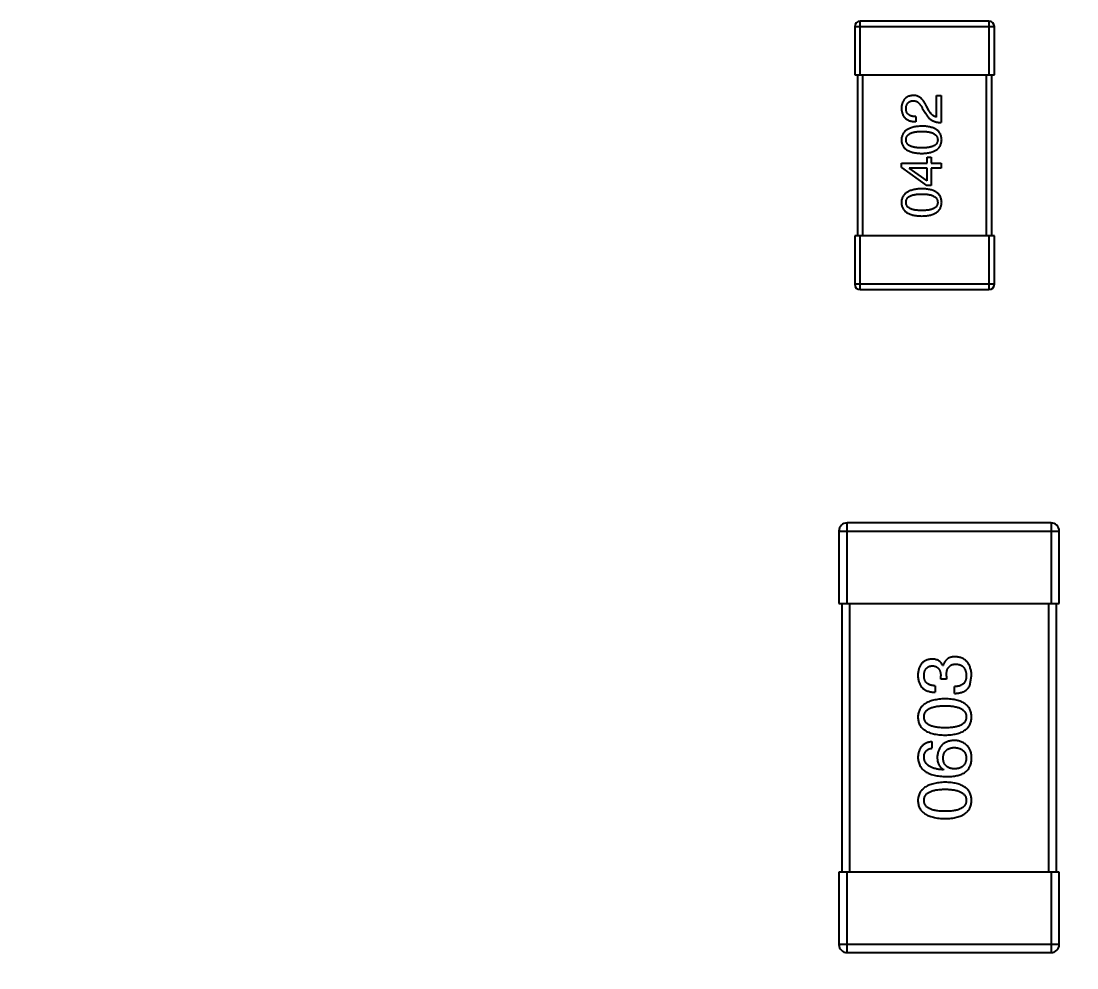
# Model space of a CAD drawing. Header units: millimetres. Extents: x -67 to 102, y -58 to 29.
# Drawn here: x 70.844 to 74.776, y -34.838 to -31.313 of the extents above; entities that cross this region are included whole.
import ezdxf

# ---------------------------------------------------------------- set-up
doc = ezdxf.new("R2010")
doc.units = ezdxf.units.MM
doc.header["$LTSCALE"] = 1.21
doc.header["$MEASUREMENT"] = 0
doc.header["$PDMODE"] = 3
doc.header["$PDSIZE"] = 0.3125
doc.layers.get('0').update_dxf_attribs({"linetype": 'CONTINUOUS'})
doc.layers.get('DEFPOINTS').update_dxf_attribs({"linetype": 'CONTINUOUS'})
doc.layers.add('Dim', color=3, linetype='CONTINUOUS', lineweight=25)
doc.styles.get("Standard").update_dxf_attribs({"font": 'txt', "width": 0.8})
doc.dimstyles.get("Standard").update_dxf_attribs({"dimtxt": 0.15625, "dimasz": 0.1875, "dimexe": 0.125, "dimexo": 0.0625, "dimgap": 0.09, "dimtad": 0, "dimtih": 1, "dimtoh": 1, "dimzin": 4, "dimdsep": 46, "dimtxsty": 'Standard', "dimblk": '_FILLED', "dimblk1": '_FILLED', "dimblk2": '_FILLED', "dimcen": 0.09, "dimazin": 1, "dimtp": 0.01, "dimtm": 0.01, "dimtfac": 1, "dimtofl": 0, "dimtmove": 0, "dimatfit": 3, "dimldrblk": '_FILLED', "dimfxl": 1, "dimtolj": 1, "dimtzin": 4, "dimarcsym": 0})

# ---------------------------------------------------------------- blocks, each defined once
blk = doc.blocks.new('_FILLED')
at = {"color": 0, "linetype": 'ByBlock'}
blk.add_solid([(0, 0), (-1, 0.1667), (-1, -0.1667)], dxfattribs=at)
blk = doc.blocks.new('*D46')
at = {"color": 0, "linetype": 'ByBlock', "lineweight": -2}
for p, q in [((46.8524, -34.0313), (46.8524, -55.0848)), ((77.3324, -34.0313), (77.3324, -55.0848)), ((46.8524, -54.9598), (58.9357, -54.9598)), ((77.3324, -54.9598), (65.2491, -54.9598))]:
    blk.add_line(p, q, dxfattribs=at)
at = {"layer": 'DEFPOINTS', "color": 0, "linetype": 'ByBlock'}
for p in [(46.8524, -33.9688), (77.3324, -33.9688)]:
    blk.add_point(p, dxfattribs=at)
at = {"color": 0, "linetype": 'ByBlock', "lineweight": -2, "xscale": 2, "yscale": 2, "zscale": 2, "rotation": 180}
blk.add_blockref('_FILLED', (46.8524, -54.9598), dxfattribs=at)
at = {"color": 0, "linetype": 'ByBlock', "lineweight": -2, "xscale": 2, "yscale": 2, "zscale": 2}
blk.add_blockref('_FILLED', (77.3324, -54.9598), dxfattribs=at)
at = {"color": 0, "linetype": 'ByBlock', "lineweight": -2, "insert": (62.0924, -54.9598), "char_height": 2, "attachment_point": 5}
blk.add_mtext('\\A1;30.48', dxfattribs=at)

msp = doc.modelspace()

# ---------------------------------------------------------------- linework, layer by layer
at = {"color": 7, "linetype": 'Continuous'}
for p, q in [((73.9491, -31.3327), (74.4691, -31.3327)), ((73.9491, -31.3327), (73.9491, -31.5127)), ((74.4491, -31.3127), (73.9691, -31.3127)), ((73.9691, -31.5127), (73.9691, -31.3127)), ((74.4491, -31.3127), (74.4491, -31.5127)), ((74.4691, -31.5127), (74.4691, -31.3327)), ((73.9491, -31.5127), (74.4691, -31.5127)), ((73.9591, -31.5127), (73.9591, -32.1127)), ((73.9791, -32.1127), (73.9791, -31.5127)), ((74.4391, -31.5127), (74.4391, -32.1127)), ((74.4591, -32.1127), (74.4591, -31.5127)), ((74.2532, -31.5896), (74.2704, -31.5896)), ((74.2532, -31.6699), (74.2532, -31.5896)), ((74.2704, -31.5896), (74.2704, -31.6904)), ((74.2007, -31.6363), (74.2122, -31.656)), ((74.2253, -31.6454), (74.2163, -31.6298)), ((74.1761, -31.6683), (74.1761, -31.6872)), ((74.1229, -31.8416), (74.2188, -31.8416)), ((74.1229, -31.8572), (74.1229, -31.8416)), ((74.2188, -31.8195), (74.2343, -31.8195)), ((74.2188, -31.8416), (74.2188, -31.8195)), ((74.2343, -31.8195), (74.2343, -31.8416)), ((74.2343, -31.8416), (74.2704, -31.8416)), ((74.2704, -31.8416), (74.2704, -31.8597)), ((74.1229, -31.8572), (74.2163, -31.9244)), ((74.2188, -31.8597), (74.1516, -31.8597)), ((74.1516, -31.8597), (74.1516, -31.8605)), ((74.2188, -31.9072), (74.1516, -31.8605)), ((74.2188, -31.9072), (74.2188, -31.8597)), ((74.2704, -31.8597), (74.2343, -31.8597)), ((74.2343, -31.8597), (74.2343, -31.9244)), ((74.2343, -31.9244), (74.2163, -31.9244)), ((74.4691, -32.1127), (73.9491, -32.1127)), ((73.9491, -32.1127), (73.9491, -32.2927)), ((73.9691, -32.3127), (73.9691, -32.1127)), ((74.4491, -32.1127), (74.4491, -32.3127)), ((74.4691, -32.2927), (74.4691, -32.1127)), ((74.4691, -32.2927), (73.9491, -32.2927)), ((73.9691, -32.3127), (74.4491, -32.3127)), ((74.6805, -33.1814), (73.9205, -33.1814)), ((73.9205, -33.4814), (73.9205, -33.1814)), ((74.6805, -33.1814), (74.6805, -33.4814)), ((73.8905, -33.2114), (74.7105, -33.2114)), ((73.8905, -33.2114), (73.8905, -33.4814)), ((74.7105, -33.4814), (74.7105, -33.2114)), ((73.8905, -33.4814), (74.7105, -33.4814)), ((73.9005, -33.4814), (73.9005, -34.4814)), ((73.9305, -34.4814), (73.9305, -33.4814)), ((74.6705, -33.4814), (74.6705, -34.4814)), ((74.7005, -34.4814), (74.7005, -33.4814)), ((74.2772, -33.7123), (74.2782, -33.7123)), ((74.2695, -33.7636), (74.2695, -33.7505)), ((74.2903, -33.7636), (74.2695, -33.7636)), ((74.2903, -33.7516), (74.2903, -33.7636)), ((74.3777, -33.7866), (74.3843, -33.7505)), ((74.2487, -33.7877), (74.2487, -33.8117)), ((74.3209, -33.8161), (74.3209, -33.7909)), ((74.2367, -33.9958), (74.2367, -34.0199)), ((74.2804, -34.0996), (74.2793, -34.1007)), ((74.7105, -34.4814), (73.8905, -34.4814)), ((73.8905, -34.4814), (73.8905, -34.7514)), ((73.9205, -34.7814), (73.9205, -34.4814)), ((74.6805, -34.4814), (74.6805, -34.7814)), ((74.7105, -34.7514), (74.7105, -34.4814)), ((74.7105, -34.7514), (73.8905, -34.7514)), ((73.9205, -34.7814), (74.6805, -34.7814))]:
    msp.add_line(p, q, dxfattribs=at)
for centre, radius, start, end in [((73.9691, -31.3327), 0.02, 90, 180), ((74.4491, -31.3327), 0.02, 0, 90), ((73.9691, -32.2927), 0.02, 180, 270), ((74.4491, -32.2927), 0.02, 270, 0), ((73.9205, -33.2114), 0.03, 90, 180), ((74.6805, -33.2114), 0.03, 0, 90), ((73.9205, -34.7514), 0.03, 180, 270), ((74.6805, -34.7514), 0.03, 270, 0)]:
    msp.add_arc(centre, radius, start, end, dxfattribs=at)
for points, knots in [([(74.1671, -31.5896), (74.1654, -31.5898), (74.1621, -31.59), (74.1574, -31.5908), (74.1529, -31.5919), (74.1487, -31.5934), (74.1448, -31.5952), (74.1413, -31.5972), (74.138, -31.5997), (74.1351, -31.6025), (74.1325, -31.6056), (74.1302, -31.609), (74.1282, -31.6128), (74.1264, -31.6169), (74.1251, -31.6213), (74.124, -31.626), (74.1232, -31.6311), (74.123, -31.6345), (74.1229, -31.6363)], [0, 0, 0, 0, 0.070688, 0.137741, 0.201612, 0.262778, 0.321223, 0.378455, 0.434411, 0.490146, 0.546362, 0.603392, 0.662208, 0.723401, 0.787372, 0.85442, 0.925153, 1, 1, 1, 1]), ([(74.1401, -31.6388), (74.1401, -31.6377), (74.1403, -31.6355), (74.1406, -31.6323), (74.1412, -31.6293), (74.142, -31.6265), (74.143, -31.624), (74.1441, -31.6216), (74.1455, -31.6194), (74.147, -31.6174), (74.1488, -31.6157), (74.1507, -31.6141), (74.1528, -31.6128), (74.1552, -31.6117), (74.1577, -31.6108), (74.1604, -31.61), (74.1633, -31.6095), (74.1653, -31.6094), (74.1663, -31.6093)], [0, 0, 0, 0, 0.076112, 0.148436, 0.216883, 0.281466, 0.34298, 0.402356, 0.459881, 0.51546, 0.571111, 0.62658, 0.683162, 0.741007, 0.801404, 0.863825, 0.930544, 1, 1, 1, 1]), ([(74.1663, -31.6093), (74.1671, -31.6092), (74.1687, -31.6091), (74.1711, -31.6093), (74.1735, -31.6097), (74.1759, -31.6103), (74.1781, -31.6112), (74.1804, -31.6123), (74.1826, -31.6136), (74.1848, -31.6152), (74.187, -31.617), (74.189, -31.6191), (74.1911, -31.6214), (74.1931, -31.6239), (74.1951, -31.6267), (74.197, -31.6297), (74.1989, -31.6329), (74.2001, -31.6352), (74.2007, -31.6363)], [0, 0, 0, 0, 0.052237, 0.103888, 0.155485, 0.207395, 0.259864, 0.31356, 0.369176, 0.4266, 0.486836, 0.550048, 0.61567, 0.685271, 0.75824, 0.834614, 0.915635, 1, 1, 1, 1]), ([(74.2163, -31.6298), (74.2155, -31.6281), (74.214, -31.6248), (74.2115, -31.6201), (74.2089, -31.6157), (74.2063, -31.6116), (74.2035, -31.6079), (74.2006, -31.6045), (74.1977, -31.6015), (74.1946, -31.5988), (74.1915, -31.5965), (74.1883, -31.5945), (74.185, -31.5928), (74.1816, -31.5914), (74.1781, -31.5905), (74.1745, -31.5898), (74.1708, -31.5895), (74.1684, -31.5896), (74.1671, -31.5896)], [0, 0, 0, 0, 0.082731, 0.161257, 0.236138, 0.307554, 0.375712, 0.440848, 0.502916, 0.562567, 0.619798, 0.675716, 0.73039, 0.78386, 0.837315, 0.890547, 0.944917, 1, 1, 1, 1]), ([(74.1229, -31.6363), (74.123, -31.6384), (74.1232, -31.6423), (74.124, -31.648), (74.1251, -31.6533), (74.1267, -31.6582), (74.1287, -31.6628), (74.131, -31.6669), (74.1338, -31.6707), (74.137, -31.6741), (74.1405, -31.6771), (74.1444, -31.6797), (74.1488, -31.6819), (74.1535, -31.6838), (74.1586, -31.6852), (74.1641, -31.6863), (74.17, -31.6869), (74.1741, -31.6871), (74.1761, -31.6872)], [0, 0, 0, 0, 0.07282, 0.141057, 0.2062, 0.267672, 0.326735, 0.383519, 0.439188, 0.494454, 0.549628, 0.605958, 0.66397, 0.72402, 0.787502, 0.854127, 0.925065, 1, 1, 1, 1]), ([(74.1761, -31.6683), (74.1747, -31.6682), (74.1719, -31.6681), (74.1678, -31.6677), (74.164, -31.6671), (74.1604, -31.6662), (74.1572, -31.6651), (74.1542, -31.6639), (74.1515, -31.6623), (74.1491, -31.6606), (74.1469, -31.6586), (74.1451, -31.6564), (74.1435, -31.654), (74.1423, -31.6514), (74.1413, -31.6485), (74.1406, -31.6455), (74.1402, -31.6422), (74.1401, -31.64), (74.1401, -31.6388)], [0, 0, 0, 0, 0.082594, 0.15978, 0.232961, 0.301462, 0.365595, 0.426678, 0.484662, 0.540809, 0.595146, 0.648401, 0.702272, 0.757102, 0.813447, 0.872233, 0.934055, 1, 1, 1, 1]), ([(74.2532, -31.6699), (74.2519, -31.6697), (74.2493, -31.6692), (74.2455, -31.6675), (74.2418, -31.6654), (74.2383, -31.6626), (74.2349, -31.6592), (74.2315, -31.6551), (74.2283, -31.6505), (74.2263, -31.6471), (74.2253, -31.6454)], [0, 0, 0, 0, 0.103034, 0.208166, 0.318255, 0.434664, 0.559728, 0.695394, 0.841708, 1, 1, 1, 1]), ([(74.2122, -31.656), (74.213, -31.6574), (74.2145, -31.6601), (74.217, -31.6639), (74.2197, -31.6675), (74.2226, -31.6708), (74.2256, -31.6738), (74.2288, -31.6766), (74.2322, -31.6792), (74.2358, -31.6815), (74.2395, -31.6835), (74.2434, -31.6853), (74.2475, -31.6868), (74.2517, -31.688), (74.2562, -31.689), (74.2608, -31.6897), (74.2655, -31.6902), (74.2688, -31.6904), (74.2704, -31.6904)], [0, 0, 0, 0, 0.065828, 0.130094, 0.192451, 0.254037, 0.313974, 0.373757, 0.433048, 0.492243, 0.551902, 0.611758, 0.672678, 0.734814, 0.798569, 0.863693, 0.930488, 1, 1, 1, 1]), ([(74.1991, -31.7037), (74.1961, -31.7039), (74.1902, -31.7041), (74.1817, -31.705), (74.1738, -31.7062), (74.1665, -31.7077), (74.1597, -31.7096), (74.1535, -31.7119), (74.1478, -31.7145), (74.1428, -31.7175), (74.1383, -31.7209), (74.1343, -31.7246), (74.1309, -31.7287), (74.1281, -31.7332), (74.1259, -31.738), (74.1243, -31.7432), (74.1232, -31.7488), (74.123, -31.7526), (74.1229, -31.7546)], [0, 0, 0, 0, 0.088475, 0.171606, 0.249595, 0.322626, 0.391327, 0.455765, 0.516374, 0.573675, 0.628522, 0.681161, 0.732559, 0.783563, 0.83504, 0.887639, 0.942585, 1, 1, 1, 1]), ([(74.1401, -31.7546), (74.1401, -31.7533), (74.1402, -31.7508), (74.1409, -31.7473), (74.1421, -31.7439), (74.1437, -31.7409), (74.1458, -31.7381), (74.1484, -31.7355), (74.1514, -31.7332), (74.1549, -31.7311), (74.1588, -31.7293), (74.1632, -31.7277), (74.1681, -31.7264), (74.1734, -31.7253), (74.1792, -31.7244), (74.1854, -31.7238), (74.1921, -31.7235), (74.1967, -31.7234), (74.1991, -31.7234)], [0, 0, 0, 0, 0.050604, 0.098688, 0.145699, 0.191791, 0.238625, 0.286717, 0.337546, 0.391814, 0.449755, 0.512106, 0.579685, 0.652048, 0.730262, 0.814146, 0.904281, 1, 1, 1, 1]), ([(74.2729, -31.7546), (74.2728, -31.7526), (74.2726, -31.7487), (74.2717, -31.7431), (74.2701, -31.7378), (74.2681, -31.7329), (74.2654, -31.7284), (74.2622, -31.7242), (74.2584, -31.7205), (74.254, -31.7171), (74.2491, -31.7141), (74.2436, -31.7115), (74.2375, -31.7093), (74.2309, -31.7074), (74.2238, -31.7059), (74.2161, -31.7048), (74.2078, -31.704), (74.202, -31.7038), (74.1991, -31.7037)], [0, 0, 0, 0, 0.059134, 0.115603, 0.169236, 0.221572, 0.273254, 0.32474, 0.377319, 0.431815, 0.488555, 0.548609, 0.612242, 0.680182, 0.75251, 0.829782, 0.91231, 1, 1, 1, 1]), ([(74.1991, -31.7234), (74.2014, -31.7234), (74.206, -31.7235), (74.2126, -31.7238), (74.2188, -31.7244), (74.2245, -31.7253), (74.2298, -31.7263), (74.2346, -31.7277), (74.239, -31.7292), (74.2429, -31.7311), (74.2464, -31.7332), (74.2494, -31.7355), (74.2521, -31.738), (74.2542, -31.7409), (74.2559, -31.7439), (74.2571, -31.7473), (74.2579, -31.7508), (74.258, -31.7533), (74.2581, -31.7546)], [0, 0, 0, 0, 0.094834, 0.184067, 0.267029, 0.344713, 0.417334, 0.484367, 0.546941, 0.604717, 0.65953, 0.710539, 0.759381, 0.806382, 0.853027, 0.900623, 0.949121, 1, 1, 1, 1]), ([(74.1229, -31.7546), (74.123, -31.7565), (74.1231, -31.7604), (74.1241, -31.7661), (74.1257, -31.7713), (74.1278, -31.7762), (74.1306, -31.7807), (74.1339, -31.7849), (74.1378, -31.7886), (74.1424, -31.792), (74.1474, -31.795), (74.1531, -31.7976), (74.1594, -31.7998), (74.1662, -31.8017), (74.1736, -31.8032), (74.1816, -31.8043), (74.1901, -31.8051), (74.1961, -31.8053), (74.1991, -31.8054)], [0, 0, 0, 0, 0.057911, 0.113262, 0.165956, 0.217443, 0.268511, 0.319665, 0.372, 0.426129, 0.483365, 0.543779, 0.607756, 0.676562, 0.749704, 0.827713, 0.911177, 1, 1, 1, 1]), ([(74.1991, -31.7849), (74.1967, -31.7849), (74.1921, -31.7848), (74.1854, -31.7844), (74.1792, -31.7839), (74.1734, -31.7831), (74.1681, -31.782), (74.1632, -31.7807), (74.1588, -31.7792), (74.1549, -31.7774), (74.1514, -31.7754), (74.1484, -31.7732), (74.1458, -31.7706), (74.1437, -31.7679), (74.1421, -31.7649), (74.1409, -31.7617), (74.1402, -31.7582), (74.1401, -31.7558), (74.1401, -31.7546)], [0, 0, 0, 0, 0.096452, 0.187278, 0.271765, 0.350519, 0.423437, 0.491321, 0.554011, 0.612224, 0.666281, 0.717003, 0.764884, 0.811423, 0.856783, 0.902993, 0.950236, 1, 1, 1, 1]), ([(74.2581, -31.7546), (74.2581, -31.7558), (74.258, -31.7582), (74.2573, -31.7617), (74.2561, -31.7649), (74.2545, -31.7679), (74.2524, -31.7706), (74.2498, -31.7731), (74.2468, -31.7754), (74.2433, -31.7774), (74.2394, -31.7792), (74.235, -31.7807), (74.2301, -31.782), (74.2248, -31.7831), (74.219, -31.7839), (74.2128, -31.7844), (74.2061, -31.7848), (74.2015, -31.7849), (74.1991, -31.7849)], [0, 0, 0, 0, 0.049766, 0.097012, 0.143225, 0.188786, 0.235079, 0.282962, 0.333687, 0.387747, 0.445963, 0.508657, 0.576545, 0.649868, 0.72822, 0.812712, 0.903543, 1, 1, 1, 1]), ([(74.1991, -31.8054), (74.202, -31.8053), (74.2078, -31.8051), (74.2161, -31.8043), (74.2238, -31.8032), (74.2309, -31.8017), (74.2375, -31.7998), (74.2436, -31.7976), (74.2491, -31.795), (74.254, -31.792), (74.2584, -31.7886), (74.2622, -31.7849), (74.2654, -31.7807), (74.2681, -31.7762), (74.2701, -31.7713), (74.2717, -31.766), (74.2726, -31.7604), (74.2728, -31.7565), (74.2729, -31.7546)], [0, 0, 0, 0, 0.087693, 0.170223, 0.247496, 0.319826, 0.387768, 0.451403, 0.511459, 0.568358, 0.622671, 0.675251, 0.726739, 0.778422, 0.830759, 0.884394, 0.940865, 1, 1, 1, 1]), ([(74.1991, -31.9369), (74.1961, -31.937), (74.1902, -31.9373), (74.1817, -31.9381), (74.1738, -31.9393), (74.1665, -31.9409), (74.1597, -31.9428), (74.1535, -31.945), (74.1478, -31.9477), (74.1428, -31.9507), (74.1383, -31.9541), (74.1343, -31.9578), (74.1309, -31.9619), (74.1281, -31.9663), (74.1259, -31.9712), (74.1243, -31.9764), (74.1232, -31.9819), (74.123, -31.9857), (74.1229, -31.9877)], [0, 0, 0, 0, 0.088475, 0.171606, 0.249595, 0.322626, 0.391327, 0.455765, 0.516374, 0.573675, 0.628522, 0.681161, 0.732559, 0.783563, 0.83504, 0.887639, 0.942585, 1, 1, 1, 1]), ([(74.1401, -31.9877), (74.1401, -31.9864), (74.1402, -31.984), (74.1409, -31.9804), (74.1421, -31.9771), (74.1437, -31.974), (74.1458, -31.9712), (74.1484, -31.9686), (74.1514, -31.9663), (74.1549, -31.9642), (74.1588, -31.9624), (74.1632, -31.9608), (74.1681, -31.9595), (74.1734, -31.9584), (74.1792, -31.9576), (74.1854, -31.957), (74.1921, -31.9566), (74.1967, -31.9566), (74.1991, -31.9566)], [0, 0, 0, 0, 0.050604, 0.098688, 0.145699, 0.191791, 0.238625, 0.286717, 0.337546, 0.391814, 0.449755, 0.512106, 0.579685, 0.652048, 0.730262, 0.814146, 0.904281, 1, 1, 1, 1]), ([(74.2729, -31.9877), (74.2728, -31.9857), (74.2726, -31.9818), (74.2717, -31.9762), (74.2701, -31.971), (74.2681, -31.9661), (74.2654, -31.9615), (74.2622, -31.9574), (74.2584, -31.9536), (74.254, -31.9503), (74.2491, -31.9473), (74.2436, -31.9447), (74.2375, -31.9424), (74.2309, -31.9406), (74.2238, -31.939), (74.2161, -31.938), (74.2078, -31.9372), (74.202, -31.937), (74.1991, -31.9369)], [0, 0, 0, 0, 0.059134, 0.115603, 0.169236, 0.221572, 0.273254, 0.32474, 0.377319, 0.431815, 0.488555, 0.548609, 0.612242, 0.680182, 0.75251, 0.829782, 0.91231, 1, 1, 1, 1]), ([(74.1991, -31.9566), (74.2014, -31.9566), (74.206, -31.9566), (74.2126, -31.957), (74.2188, -31.9576), (74.2245, -31.9584), (74.2298, -31.9595), (74.2346, -31.9608), (74.239, -31.9624), (74.2429, -31.9642), (74.2464, -31.9663), (74.2494, -31.9686), (74.2521, -31.9712), (74.2542, -31.974), (74.2559, -31.9771), (74.2571, -31.9804), (74.2579, -31.984), (74.258, -31.9864), (74.2581, -31.9877)], [0, 0, 0, 0, 0.094834, 0.184067, 0.267029, 0.344713, 0.417334, 0.484367, 0.546941, 0.604717, 0.65953, 0.710539, 0.759381, 0.806382, 0.853027, 0.900623, 0.949121, 1, 1, 1, 1]), ([(74.1229, -31.9877), (74.123, -31.9897), (74.1231, -31.9936), (74.1241, -31.9992), (74.1257, -32.0045), (74.1278, -32.0094), (74.1306, -32.0139), (74.1339, -32.018), (74.1378, -32.0218), (74.1424, -32.0251), (74.1474, -32.0281), (74.1531, -32.0307), (74.1594, -32.033), (74.1662, -32.0348), (74.1736, -32.0364), (74.1816, -32.0375), (74.1901, -32.0382), (74.1961, -32.0384), (74.1991, -32.0385)], [0, 0, 0, 0, 0.057911, 0.113262, 0.165956, 0.217443, 0.268511, 0.319665, 0.372, 0.426129, 0.483365, 0.543779, 0.607756, 0.676562, 0.749704, 0.827713, 0.911177, 1, 1, 1, 1]), ([(74.1991, -32.018), (74.1967, -32.018), (74.1921, -32.018), (74.1854, -32.0176), (74.1792, -32.017), (74.1734, -32.0162), (74.1681, -32.0151), (74.1632, -32.0139), (74.1588, -32.0123), (74.1549, -32.0105), (74.1514, -32.0085), (74.1484, -32.0063), (74.1458, -32.0038), (74.1437, -32.001), (74.1421, -31.998), (74.1409, -31.9948), (74.1402, -31.9913), (74.1401, -31.9889), (74.1401, -31.9877)], [0, 0, 0, 0, 0.096452, 0.187278, 0.271765, 0.350519, 0.423437, 0.491321, 0.554011, 0.612224, 0.666281, 0.717003, 0.764884, 0.811423, 0.856783, 0.902993, 0.950236, 1, 1, 1, 1]), ([(74.1991, -32.0385), (74.202, -32.0384), (74.2078, -32.0382), (74.2161, -32.0375), (74.2238, -32.0364), (74.2309, -32.0348), (74.2375, -32.033), (74.2436, -32.0307), (74.2491, -32.0281), (74.254, -32.0251), (74.2584, -32.0218), (74.2622, -32.018), (74.2654, -32.0139), (74.2681, -32.0093), (74.2701, -32.0045), (74.2717, -31.9992), (74.2726, -31.9936), (74.2728, -31.9897), (74.2729, -31.9877)], [0, 0, 0, 0, 0.087693, 0.170223, 0.247496, 0.319826, 0.387768, 0.451403, 0.511459, 0.568358, 0.622671, 0.675251, 0.726739, 0.778422, 0.830759, 0.884394, 0.940865, 1, 1, 1, 1]), ([(74.2581, -31.9877), (74.2581, -31.9889), (74.258, -31.9913), (74.2573, -31.9948), (74.2561, -31.9981), (74.2545, -32.001), (74.2524, -32.0038), (74.2498, -32.0063), (74.2468, -32.0085), (74.2433, -32.0105), (74.2394, -32.0123), (74.235, -32.0139), (74.2301, -32.0151), (74.2248, -32.0162), (74.219, -32.017), (74.2128, -32.0176), (74.2061, -32.018), (74.2015, -32.018), (74.1991, -32.018)], [0, 0, 0, 0, 0.049766, 0.097012, 0.143225, 0.188786, 0.235079, 0.282962, 0.333687, 0.387747, 0.445963, 0.508657, 0.576545, 0.649868, 0.72822, 0.812712, 0.903543, 1, 1, 1, 1]), ([(74.2356, -33.6882), (74.2336, -33.6884), (74.2297, -33.6887), (74.2241, -33.6898), (74.2189, -33.6912), (74.214, -33.6931), (74.2095, -33.6954), (74.2053, -33.6981), (74.2015, -33.7013), (74.1981, -33.7049), (74.195, -33.7088), (74.1924, -33.7133), (74.1901, -33.7181), (74.1882, -33.7233), (74.1866, -33.729), (74.1855, -33.7351), (74.1846, -33.7416), (74.1844, -33.746), (74.1843, -33.7483)], [0, 0, 0, 0, 0.067521, 0.132139, 0.193339, 0.252064, 0.309083, 0.364848, 0.420021, 0.475612, 0.532002, 0.589602, 0.649896, 0.712634, 0.778603, 0.848416, 0.922155, 1, 1, 1, 1]), ([(74.2772, -33.7123), (74.2762, -33.7104), (74.2743, -33.7066), (74.2706, -33.7017), (74.2663, -33.6975), (74.2613, -33.694), (74.2558, -33.6914), (74.2496, -33.6895), (74.2428, -33.6884), (74.2381, -33.6883), (74.2356, -33.6882)], [0, 0, 0, 0, 0.125227, 0.244792, 0.361427, 0.478215, 0.59667, 0.722058, 0.856314, 1, 1, 1, 1]), ([(74.3231, -33.6795), (74.3216, -33.6795), (74.3188, -33.6795), (74.3148, -33.68), (74.3109, -33.6805), (74.3072, -33.6815), (74.3037, -33.6826), (74.3004, -33.684), (74.2972, -33.6857), (74.2943, -33.6876), (74.2916, -33.6898), (74.2891, -33.6923), (74.2868, -33.695), (74.2847, -33.6979), (74.2828, -33.7012), (74.281, -33.7046), (74.2795, -33.7083), (74.2787, -33.7109), (74.2782, -33.7123)], [0, 0, 0, 0, 0.071215, 0.138707, 0.20396, 0.266995, 0.327734, 0.387609, 0.445602, 0.503345, 0.561136, 0.618597, 0.677672, 0.738255, 0.799989, 0.863961, 0.930555, 1, 1, 1, 1]), ([(74.3843, -33.7505), (74.3841, -33.7478), (74.3839, -33.7424), (74.383, -33.7347), (74.3815, -33.7275), (74.3797, -33.7207), (74.3775, -33.7145), (74.3747, -33.7088), (74.3716, -33.7035), (74.368, -33.6988), (74.3639, -33.6946), (74.3594, -33.6909), (74.3544, -33.6877), (74.349, -33.685), (74.3431, -33.6828), (74.3368, -33.6812), (74.3301, -33.68), (74.3254, -33.6796), (74.3231, -33.6795)], [0, 0, 0, 0, 0.078078, 0.151942, 0.221594, 0.28726, 0.350176, 0.409768, 0.467648, 0.523784, 0.578904, 0.634014, 0.689819, 0.746826, 0.805875, 0.867063, 0.931764, 1, 1, 1, 1]), ([(74.2072, -33.7494), (74.2073, -33.748), (74.2074, -33.7454), (74.2079, -33.7415), (74.2086, -33.7379), (74.2094, -33.7345), (74.2106, -33.7313), (74.212, -33.7285), (74.2135, -33.7258), (74.2153, -33.7234), (74.2174, -33.7213), (74.2197, -33.7194), (74.2221, -33.7177), (74.2248, -33.7164), (74.2278, -33.7152), (74.2309, -33.7144), (74.2343, -33.7137), (74.2366, -33.7135), (74.2378, -33.7134)], [0, 0, 0, 0, 0.078051, 0.151197, 0.220412, 0.286742, 0.34933, 0.409464, 0.467368, 0.52298, 0.578639, 0.633998, 0.690142, 0.746855, 0.805868, 0.867776, 0.932345, 1, 1, 1, 1]), ([(74.2378, -33.7134), (74.239, -33.7134), (74.2415, -33.7136), (74.245, -33.7141), (74.2482, -33.7149), (74.2512, -33.716), (74.2541, -33.7174), (74.2566, -33.7191), (74.259, -33.721), (74.2611, -33.7232), (74.263, -33.7256), (74.2646, -33.7284), (74.266, -33.7314), (74.2672, -33.7347), (74.2681, -33.7383), (74.2688, -33.7421), (74.2693, -33.7462), (74.2694, -33.7491), (74.2695, -33.7505)], [0, 0, 0, 0, 0.067741, 0.131599, 0.192143, 0.249977, 0.306453, 0.361639, 0.416449, 0.471489, 0.527582, 0.584873, 0.644974, 0.70814, 0.77492, 0.845909, 0.920585, 1, 1, 1, 1]), ([(74.2903, -33.7516), (74.2903, -33.7498), (74.2903, -33.7463), (74.2908, -33.7412), (74.2914, -33.7365), (74.2925, -33.7321), (74.2937, -33.728), (74.2952, -33.7243), (74.2971, -33.721), (74.2992, -33.718), (74.3016, -33.7153), (74.3043, -33.7131), (74.3073, -33.7111), (74.3106, -33.7095), (74.3141, -33.7083), (74.3179, -33.7074), (74.322, -33.7069), (74.3249, -33.7068), (74.3263, -33.7068)], [0, 0, 0, 0, 0.082495, 0.159728, 0.232496, 0.300725, 0.365163, 0.425859, 0.483728, 0.538892, 0.592921, 0.646195, 0.699968, 0.754746, 0.811387, 0.870806, 0.933482, 1, 1, 1, 1]), ([(74.3263, -33.7068), (74.3278, -33.7069), (74.3306, -33.7071), (74.3348, -33.7079), (74.3386, -33.7089), (74.3422, -33.7102), (74.3456, -33.7118), (74.3487, -33.7137), (74.3514, -33.716), (74.354, -33.7185), (74.3563, -33.7213), (74.3583, -33.7245), (74.36, -33.7279), (74.3615, -33.7316), (74.3626, -33.7357), (74.3636, -33.74), (74.3643, -33.7446), (74.3645, -33.7478), (74.3646, -33.7494)], [0, 0, 0, 0, 0.068514, 0.133941, 0.195994, 0.255362, 0.312994, 0.369441, 0.424687, 0.480522, 0.537148, 0.594801, 0.654411, 0.716817, 0.781981, 0.850498, 0.923306, 1, 1, 1, 1]), ([(74.1843, -33.7483), (74.1843, -33.7508), (74.1845, -33.7557), (74.1854, -33.7628), (74.1867, -33.7695), (74.1886, -33.7756), (74.1909, -33.7813), (74.1937, -33.7865), (74.197, -33.7912), (74.2009, -33.7954), (74.2051, -33.7992), (74.2099, -33.8024), (74.2152, -33.8052), (74.221, -33.8075), (74.2273, -33.8093), (74.234, -33.8106), (74.2412, -33.8115), (74.2462, -33.8116), (74.2487, -33.8117)], [0, 0, 0, 0, 0.073232, 0.142595, 0.207997, 0.270074, 0.329156, 0.386529, 0.441846, 0.496976, 0.551877, 0.607941, 0.665637, 0.725446, 0.788542, 0.855101, 0.925196, 1, 1, 1, 1]), ([(74.2487, -33.7877), (74.2471, -33.7876), (74.2438, -33.7875), (74.2391, -33.7869), (74.2347, -33.7861), (74.2306, -33.785), (74.2269, -33.7835), (74.2235, -33.7818), (74.2203, -33.7799), (74.2175, -33.7776), (74.2151, -33.7751), (74.213, -33.7722), (74.2112, -33.7691), (74.2097, -33.7657), (74.2086, -33.762), (74.2078, -33.7581), (74.2073, -33.7538), (74.2072, -33.7509), (74.2072, -33.7494)], [0, 0, 0, 0, 0.078134, 0.15164, 0.221358, 0.286689, 0.348614, 0.407697, 0.464247, 0.520153, 0.574432, 0.629291, 0.684538, 0.742032, 0.801329, 0.863637, 0.930123, 1, 1, 1, 1]), ([(74.3646, -33.7494), (74.3646, -33.7511), (74.3645, -33.7542), (74.364, -33.7588), (74.3631, -33.7632), (74.3619, -33.7671), (74.3604, -33.7709), (74.3585, -33.7742), (74.3563, -33.7773), (74.3537, -33.7801), (74.3508, -33.7825), (74.3475, -33.7847), (74.3439, -33.7865), (74.3399, -33.788), (74.3356, -33.7893), (74.331, -33.7901), (74.3261, -33.7908), (74.3226, -33.7909), (74.3209, -33.7909)], [0, 0, 0, 0, 0.071272, 0.13882, 0.201858, 0.262757, 0.320043, 0.376709, 0.431462, 0.486034, 0.541209, 0.597703, 0.65589, 0.717768, 0.782056, 0.850407, 0.92277, 1, 1, 1, 1]), ([(74.3209, -33.8161), (74.3226, -33.816), (74.3261, -33.8159), (74.3312, -33.8155), (74.3361, -33.8148), (74.3408, -33.8139), (74.3452, -33.8128), (74.3493, -33.8115), (74.3532, -33.8099), (74.3569, -33.8082), (74.3604, -33.8063), (74.3636, -33.8041), (74.3665, -33.8017), (74.3693, -33.7991), (74.3718, -33.7963), (74.374, -33.7933), (74.376, -33.79), (74.3771, -33.7877), (74.3777, -33.7866)], [0, 0, 0, 0, 0.078937, 0.154495, 0.226898, 0.296844, 0.363348, 0.427781, 0.48946, 0.549586, 0.607902, 0.664733, 0.720805, 0.776157, 0.831175, 0.886736, 0.943094, 1, 1, 1, 1]), ([(74.2859, -33.836), (74.2819, -33.8362), (74.2741, -33.8365), (74.2628, -33.8377), (74.2522, -33.8393), (74.2424, -33.8413), (74.2334, -33.8438), (74.2251, -33.8469), (74.2176, -33.8504), (74.2108, -33.8544), (74.2048, -33.8589), (74.1995, -33.8639), (74.195, -33.8693), (74.1913, -33.8753), (74.1884, -33.8817), (74.1862, -33.8886), (74.1847, -33.896), (74.1844, -33.9012), (74.1843, -33.9038)], [0, 0, 0, 0, 0.088475, 0.171606, 0.249595, 0.322626, 0.391327, 0.455765, 0.516374, 0.573675, 0.628522, 0.681161, 0.732559, 0.783563, 0.83504, 0.887639, 0.942585, 1, 1, 1, 1]), ([(74.3843, -33.9038), (74.3841, -33.9011), (74.3839, -33.8959), (74.3826, -33.8884), (74.3806, -33.8814), (74.3778, -33.8749), (74.3743, -33.8689), (74.37, -33.8633), (74.3649, -33.8583), (74.3591, -33.8538), (74.3525, -33.8499), (74.3452, -33.8464), (74.3372, -33.8434), (74.3283, -33.8409), (74.3188, -33.8389), (74.3085, -33.8374), (74.2974, -33.8364), (74.2898, -33.8361), (74.2859, -33.836)], [0, 0, 0, 0, 0.059134, 0.115603, 0.169236, 0.221572, 0.273254, 0.32474, 0.377319, 0.431815, 0.488555, 0.548609, 0.612242, 0.680182, 0.75251, 0.829782, 0.91231, 1, 1, 1, 1]), ([(74.2072, -33.9038), (74.2073, -33.9021), (74.2074, -33.8988), (74.2083, -33.894), (74.2098, -33.8896), (74.212, -33.8855), (74.2148, -33.8818), (74.2182, -33.8783), (74.2223, -33.8753), (74.2269, -33.8724), (74.2322, -33.87), (74.2381, -33.8679), (74.2445, -33.8662), (74.2516, -33.8647), (74.2593, -33.8636), (74.2676, -33.8628), (74.2766, -33.8623), (74.2827, -33.8623), (74.2859, -33.8622)], [0, 0, 0, 0, 0.050604, 0.098688, 0.145699, 0.191791, 0.238625, 0.286717, 0.337546, 0.391814, 0.449755, 0.512106, 0.579685, 0.652048, 0.730262, 0.814146, 0.904281, 1, 1, 1, 1]), ([(74.2859, -33.8622), (74.289, -33.8623), (74.2951, -33.8623), (74.3039, -33.8628), (74.3121, -33.8636), (74.3197, -33.8647), (74.3268, -33.8662), (74.3332, -33.8679), (74.3391, -33.87), (74.3443, -33.8725), (74.349, -33.8752), (74.353, -33.8783), (74.3565, -33.8817), (74.3593, -33.8855), (74.3616, -33.8896), (74.3632, -33.894), (74.3643, -33.8988), (74.3645, -33.9021), (74.3646, -33.9038)], [0, 0, 0, 0, 0.094834, 0.184067, 0.267029, 0.344713, 0.417334, 0.484367, 0.546941, 0.604717, 0.65953, 0.710539, 0.759381, 0.806382, 0.853027, 0.900623, 0.949121, 1, 1, 1, 1]), ([(74.1843, -33.9038), (74.1844, -33.9064), (74.1846, -33.9116), (74.1859, -33.9191), (74.188, -33.9261), (74.1909, -33.9326), (74.1945, -33.9387), (74.199, -33.9442), (74.2042, -33.9492), (74.2102, -33.9537), (74.217, -33.9577), (74.2246, -33.9611), (74.2329, -33.9641), (74.242, -33.9666), (74.2519, -33.9686), (74.2625, -33.9701), (74.2739, -33.9711), (74.2818, -33.9714), (74.2859, -33.9715)], [0, 0, 0, 0, 0.057911, 0.113262, 0.165956, 0.217443, 0.268511, 0.319665, 0.372, 0.426129, 0.483365, 0.543779, 0.607756, 0.676562, 0.749704, 0.827713, 0.911177, 1, 1, 1, 1]), ([(74.2859, -33.9442), (74.2827, -33.9442), (74.2766, -33.9441), (74.2676, -33.9436), (74.2593, -33.9429), (74.2516, -33.9418), (74.2446, -33.9403), (74.2381, -33.9387), (74.2322, -33.9366), (74.227, -33.9342), (74.2223, -33.9316), (74.2182, -33.9286), (74.2148, -33.9252), (74.212, -33.9215), (74.2098, -33.9175), (74.2083, -33.9132), (74.2074, -33.9086), (74.2073, -33.9054), (74.2072, -33.9038)], [0, 0, 0, 0, 0.096452, 0.187278, 0.271765, 0.350519, 0.423437, 0.491321, 0.554011, 0.612224, 0.666281, 0.717003, 0.764884, 0.811423, 0.856783, 0.902993, 0.950236, 1, 1, 1, 1]), ([(74.2859, -33.9715), (74.2898, -33.9714), (74.2974, -33.9711), (74.3085, -33.9701), (74.3188, -33.9686), (74.3283, -33.9666), (74.3372, -33.9641), (74.3452, -33.9611), (74.3525, -33.9577), (74.3591, -33.9536), (74.365, -33.9492), (74.37, -33.9442), (74.3743, -33.9386), (74.3778, -33.9326), (74.3806, -33.9261), (74.3826, -33.9191), (74.3839, -33.9116), (74.3841, -33.9064), (74.3843, -33.9038)], [0, 0, 0, 0, 0.087693, 0.170223, 0.247496, 0.319826, 0.387768, 0.451403, 0.511459, 0.568358, 0.622671, 0.675251, 0.726739, 0.778422, 0.830759, 0.884394, 0.940865, 1, 1, 1, 1]), ([(74.3646, -33.9038), (74.3645, -33.9054), (74.3644, -33.9086), (74.3635, -33.9132), (74.362, -33.9176), (74.3597, -33.9215), (74.3569, -33.9252), (74.3535, -33.9286), (74.3495, -33.9316), (74.3448, -33.9342), (74.3396, -33.9366), (74.3337, -33.9387), (74.3272, -33.9403), (74.3202, -33.9418), (74.3125, -33.9429), (74.3041, -33.9436), (74.2952, -33.9441), (74.2891, -33.9442), (74.2859, -33.9442)], [0, 0, 0, 0, 0.049766, 0.097012, 0.143225, 0.188786, 0.235079, 0.282962, 0.333687, 0.387747, 0.445963, 0.508657, 0.576545, 0.649868, 0.72822, 0.812712, 0.903543, 1, 1, 1, 1]), ([(74.2367, -33.9958), (74.2347, -33.9961), (74.2308, -33.9965), (74.2252, -33.9978), (74.2199, -33.9994), (74.215, -34.0014), (74.2104, -34.0037), (74.2063, -34.0065), (74.2024, -34.0095), (74.1989, -34.0129), (74.1958, -34.0168), (74.1931, -34.021), (74.1907, -34.0255), (74.1887, -34.0305), (74.187, -34.0358), (74.1857, -34.0414), (74.1848, -34.0475), (74.1844, -34.0516), (74.1843, -34.0537)], [0, 0, 0, 0, 0.06947, 0.136096, 0.199592, 0.260665, 0.319672, 0.377156, 0.433415, 0.489984, 0.546535, 0.604276, 0.663499, 0.725182, 0.788953, 0.855683, 0.926216, 1, 1, 1, 1]), ([(74.3187, -33.9914), (74.3163, -33.9916), (74.3118, -33.9918), (74.3051, -33.9928), (74.2989, -33.9942), (74.2931, -33.996), (74.2877, -33.9983), (74.2828, -34.0011), (74.2782, -34.0043), (74.2741, -34.0081), (74.2704, -34.0122), (74.2671, -34.0168), (74.2643, -34.0219), (74.2618, -34.0273), (74.2598, -34.0333), (74.2582, -34.0397), (74.257, -34.0466), (74.2566, -34.0513), (74.2564, -34.0537)], [0, 0, 0, 0, 0.071527, 0.139094, 0.20346, 0.264939, 0.323904, 0.381383, 0.437591, 0.493343, 0.549401, 0.606085, 0.664838, 0.725424, 0.788712, 0.855452, 0.925772, 1, 1, 1, 1]), ([(74.3679, -34.0111), (74.3661, -34.0095), (74.3627, -34.0064), (74.3571, -34.0024), (74.3513, -33.999), (74.3452, -33.9962), (74.3389, -33.9941), (74.3324, -33.9925), (74.3256, -33.9916), (74.321, -33.9915), (74.3187, -33.9914)], [0, 0, 0, 0, 0.129393, 0.255335, 0.378531, 0.500878, 0.622934, 0.746191, 0.87096, 1, 1, 1, 1]), ([(74.3843, -34.0603), (74.3843, -34.0575), (74.3844, -34.0521), (74.3838, -34.0443), (74.3826, -34.0371), (74.3808, -34.0306), (74.3785, -34.0247), (74.3756, -34.0195), (74.3721, -34.0149), (74.3693, -34.0124), (74.3679, -34.0111)], [0, 0, 0, 0, 0.156782, 0.301945, 0.436395, 0.561474, 0.678489, 0.78853, 0.894967, 1, 1, 1, 1]), ([(74.2072, -34.0537), (74.2073, -34.0515), (74.2074, -34.0471), (74.2089, -34.041), (74.2112, -34.0356), (74.2144, -34.0309), (74.2187, -34.027), (74.2239, -34.0238), (74.23, -34.0213), (74.2344, -34.0204), (74.2367, -34.0199)], [0, 0, 0, 0, 0.136586, 0.261496, 0.378089, 0.490612, 0.605522, 0.725767, 0.8561, 1, 1, 1, 1]), ([(74.2782, -34.057), (74.2783, -34.0555), (74.2784, -34.0526), (74.2791, -34.0483), (74.2799, -34.0443), (74.2812, -34.0406), (74.2827, -34.0372), (74.2845, -34.034), (74.2867, -34.0312), (74.2891, -34.0285), (74.2919, -34.0262), (74.295, -34.0241), (74.2984, -34.0224), (74.3021, -34.0208), (74.3061, -34.0197), (74.3103, -34.0187), (74.315, -34.018), (74.3181, -34.0178), (74.3198, -34.0177)], [0, 0, 0, 0, 0.069884, 0.136529, 0.199638, 0.259844, 0.317774, 0.374356, 0.430026, 0.485148, 0.5409, 0.597889, 0.657472, 0.718614, 0.783613, 0.85129, 0.923712, 1, 1, 1, 1]), ([(74.3198, -34.0177), (74.3215, -34.0178), (74.3249, -34.018), (74.3297, -34.0187), (74.3343, -34.0196), (74.3385, -34.0208), (74.3424, -34.0222), (74.346, -34.024), (74.3493, -34.026), (74.3523, -34.0283), (74.355, -34.0308), (74.3573, -34.0336), (74.3593, -34.0367), (74.3611, -34.04), (74.3624, -34.0436), (74.3635, -34.0475), (74.3642, -34.0516), (74.3645, -34.0545), (74.3646, -34.0559)], [0, 0, 0, 0, 0.078863, 0.153308, 0.223539, 0.289857, 0.35341, 0.413572, 0.471721, 0.528235, 0.584279, 0.638781, 0.69466, 0.751251, 0.809198, 0.869697, 0.933318, 1, 1, 1, 1]), ([(74.1843, -34.0537), (74.1844, -34.0566), (74.1848, -34.0621), (74.1862, -34.0701), (74.1885, -34.0776), (74.1916, -34.0845), (74.1954, -34.0909), (74.2001, -34.0968), (74.2056, -34.1022), (74.2119, -34.1069), (74.2189, -34.1112), (74.2268, -34.1149), (74.2354, -34.1181), (74.2449, -34.1207), (74.2551, -34.1228), (74.2661, -34.1243), (74.2779, -34.1255), (74.2861, -34.1257), (74.2903, -34.1259)], [0, 0, 0, 0, 0.058957, 0.115262, 0.16907, 0.221312, 0.273147, 0.324961, 0.377649, 0.432026, 0.488925, 0.549039, 0.612912, 0.680653, 0.753056, 0.830314, 0.912483, 1, 1, 1, 1]), ([(74.2793, -34.1007), (74.2765, -34.1005), (74.271, -34.1001), (74.2631, -34.0991), (74.2556, -34.0978), (74.2487, -34.0963), (74.2423, -34.0944), (74.2365, -34.0922), (74.2311, -34.0897), (74.2263, -34.0869), (74.2221, -34.0838), (74.2183, -34.0804), (74.2151, -34.0767), (74.2125, -34.0727), (74.2103, -34.0684), (74.2087, -34.0638), (74.2076, -34.0589), (74.2073, -34.0555), (74.2072, -34.0537)], [0, 0, 0, 0, 0.089218, 0.173709, 0.252753, 0.326963, 0.397099, 0.462534, 0.524018, 0.582178, 0.637235, 0.689955, 0.741228, 0.791618, 0.841661, 0.892925, 0.945259, 1, 1, 1, 1]), ([(74.2564, -34.0537), (74.2564, -34.0564), (74.2566, -34.0615), (74.2577, -34.0688), (74.2596, -34.0755), (74.2622, -34.0816), (74.2656, -34.0871), (74.2698, -34.092), (74.2748, -34.0962), (74.2785, -34.0985), (74.2804, -34.0996)], [0, 0, 0, 0, 0.144617, 0.279572, 0.40596, 0.526097, 0.64389, 0.760003, 0.877724, 1, 1, 1, 1]), ([(74.3209, -34.0974), (74.3192, -34.0973), (74.3159, -34.0971), (74.3112, -34.0964), (74.3068, -34.0954), (74.3027, -34.0942), (74.2989, -34.0926), (74.2954, -34.0908), (74.2922, -34.0887), (74.2894, -34.0863), (74.2869, -34.0836), (74.2847, -34.0806), (74.2828, -34.0774), (74.2813, -34.0739), (74.28, -34.07), (74.2791, -34.0659), (74.2784, -34.0616), (74.2783, -34.0586), (74.2782, -34.057)], [0, 0, 0, 0, 0.076072, 0.148369, 0.216753, 0.281358, 0.342792, 0.401604, 0.458929, 0.514444, 0.569818, 0.625343, 0.681554, 0.739608, 0.800134, 0.863477, 0.929547, 1, 1, 1, 1]), ([(74.3646, -34.0559), (74.3645, -34.0575), (74.3644, -34.0606), (74.3637, -34.0651), (74.3628, -34.0693), (74.3615, -34.0732), (74.3599, -34.0769), (74.358, -34.0802), (74.3558, -34.0833), (74.3531, -34.086), (74.3502, -34.0885), (74.347, -34.0906), (74.3434, -34.0926), (74.3395, -34.0941), (74.3353, -34.0954), (74.3308, -34.0964), (74.3259, -34.0971), (74.3226, -34.0973), (74.3209, -34.0974)], [0, 0, 0, 0, 0.070403, 0.137196, 0.200053, 0.260887, 0.31876, 0.37535, 0.430743, 0.485927, 0.541678, 0.598832, 0.657726, 0.719441, 0.783504, 0.851852, 0.923533, 1, 1, 1, 1]), ([(74.358, -34.1117), (74.36, -34.1102), (74.364, -34.1072), (74.3692, -34.102), (74.3736, -34.0963), (74.3773, -34.0901), (74.3802, -34.0834), (74.3823, -34.0761), (74.3838, -34.0684), (74.3841, -34.063), (74.3843, -34.0603)], [0, 0, 0, 0, 0.125033, 0.246266, 0.36603, 0.485265, 0.606781, 0.732144, 0.862551, 1, 1, 1, 1]), ([(74.2903, -34.1259), (74.2938, -34.1258), (74.3007, -34.1258), (74.3107, -34.125), (74.3201, -34.124), (74.3289, -34.1224), (74.3371, -34.1205), (74.3447, -34.118), (74.3517, -34.1151), (74.3559, -34.1128), (74.358, -34.1117)], [0, 0, 0, 0, 0.151498, 0.29521, 0.430242, 0.557137, 0.677306, 0.790845, 0.898111, 1, 1, 1, 1]), ([(74.2859, -34.1469), (74.2819, -34.147), (74.2741, -34.1474), (74.2628, -34.1485), (74.2522, -34.1501), (74.2424, -34.1522), (74.2334, -34.1547), (74.2251, -34.1577), (74.2176, -34.1613), (74.2108, -34.1653), (74.2048, -34.1698), (74.1995, -34.1747), (74.195, -34.1802), (74.1913, -34.1862), (74.1884, -34.1926), (74.1862, -34.1995), (74.1847, -34.2069), (74.1844, -34.212), (74.1843, -34.2146)], [0, 0, 0, 0, 0.088475, 0.171606, 0.249595, 0.322626, 0.391327, 0.455765, 0.516374, 0.573675, 0.628522, 0.681161, 0.732559, 0.783563, 0.83504, 0.887639, 0.942585, 1, 1, 1, 1]), ([(74.3843, -34.2146), (74.3841, -34.212), (74.3839, -34.2068), (74.3826, -34.1993), (74.3806, -34.1923), (74.3778, -34.1858), (74.3743, -34.1797), (74.37, -34.1742), (74.3649, -34.1692), (74.3591, -34.1647), (74.3525, -34.1607), (74.3452, -34.1573), (74.3372, -34.1543), (74.3283, -34.1518), (74.3188, -34.1498), (74.3085, -34.1483), (74.2974, -34.1473), (74.2898, -34.147), (74.2859, -34.1469)], [0, 0, 0, 0, 0.059134, 0.115603, 0.169236, 0.221572, 0.273254, 0.32474, 0.377319, 0.431815, 0.488555, 0.548609, 0.612242, 0.680182, 0.75251, 0.829782, 0.91231, 1, 1, 1, 1]), ([(74.2072, -34.2146), (74.2073, -34.213), (74.2074, -34.2097), (74.2083, -34.2049), (74.2098, -34.2005), (74.212, -34.1964), (74.2148, -34.1926), (74.2182, -34.1892), (74.2223, -34.1861), (74.2269, -34.1833), (74.2322, -34.1809), (74.2381, -34.1788), (74.2445, -34.177), (74.2516, -34.1756), (74.2593, -34.1745), (74.2676, -34.1737), (74.2766, -34.1732), (74.2827, -34.1731), (74.2859, -34.1731)], [0, 0, 0, 0, 0.050604, 0.098688, 0.145699, 0.191791, 0.238625, 0.286717, 0.337546, 0.391814, 0.449755, 0.512106, 0.579685, 0.652048, 0.730262, 0.814146, 0.904281, 1, 1, 1, 1]), ([(74.2859, -34.1731), (74.289, -34.1731), (74.2951, -34.1732), (74.3039, -34.1737), (74.3121, -34.1745), (74.3197, -34.1756), (74.3268, -34.177), (74.3332, -34.1788), (74.3391, -34.1809), (74.3443, -34.1833), (74.349, -34.1861), (74.353, -34.1892), (74.3565, -34.1926), (74.3593, -34.1964), (74.3616, -34.2005), (74.3632, -34.2049), (74.3643, -34.2097), (74.3645, -34.213), (74.3646, -34.2146)], [0, 0, 0, 0, 0.094834, 0.184067, 0.267029, 0.344713, 0.417334, 0.484367, 0.546941, 0.604717, 0.65953, 0.710539, 0.759381, 0.806382, 0.853027, 0.900623, 0.949121, 1, 1, 1, 1]), ([(74.1843, -34.2146), (74.1844, -34.2173), (74.1846, -34.2225), (74.1859, -34.23), (74.188, -34.237), (74.1909, -34.2435), (74.1945, -34.2495), (74.199, -34.255), (74.2042, -34.2601), (74.2102, -34.2645), (74.217, -34.2685), (74.2246, -34.272), (74.2329, -34.275), (74.242, -34.2775), (74.2519, -34.2795), (74.2625, -34.281), (74.2739, -34.282), (74.2818, -34.2823), (74.2859, -34.2824)], [0, 0, 0, 0, 0.057911, 0.113262, 0.165956, 0.217443, 0.268511, 0.319665, 0.372, 0.426129, 0.483365, 0.543779, 0.607756, 0.676562, 0.749704, 0.827713, 0.911177, 1, 1, 1, 1]), ([(74.2859, -34.2551), (74.2827, -34.255), (74.2766, -34.255), (74.2676, -34.2545), (74.2593, -34.2537), (74.2516, -34.2527), (74.2446, -34.2512), (74.2381, -34.2495), (74.2322, -34.2475), (74.227, -34.2451), (74.2223, -34.2424), (74.2182, -34.2394), (74.2148, -34.2361), (74.212, -34.2324), (74.2098, -34.2284), (74.2083, -34.2241), (74.2074, -34.2195), (74.2073, -34.2163), (74.2072, -34.2146)], [0, 0, 0, 0, 0.096452, 0.187278, 0.271765, 0.350519, 0.423437, 0.491321, 0.554011, 0.612224, 0.666281, 0.717003, 0.764884, 0.811423, 0.856783, 0.902993, 0.950236, 1, 1, 1, 1]), ([(74.2859, -34.2824), (74.2898, -34.2823), (74.2974, -34.282), (74.3085, -34.281), (74.3188, -34.2795), (74.3283, -34.2775), (74.3372, -34.275), (74.3452, -34.272), (74.3525, -34.2685), (74.3591, -34.2645), (74.365, -34.2601), (74.37, -34.255), (74.3743, -34.2495), (74.3778, -34.2435), (74.3806, -34.237), (74.3826, -34.23), (74.3839, -34.2225), (74.3841, -34.2173), (74.3843, -34.2146)], [0, 0, 0, 0, 0.087693, 0.170223, 0.247496, 0.319826, 0.387768, 0.451403, 0.511459, 0.568358, 0.622671, 0.675251, 0.726739, 0.778422, 0.830759, 0.884394, 0.940865, 1, 1, 1, 1]), ([(74.3646, -34.2146), (74.3645, -34.2163), (74.3644, -34.2195), (74.3635, -34.2241), (74.362, -34.2284), (74.3597, -34.2324), (74.3569, -34.2361), (74.3535, -34.2394), (74.3495, -34.2424), (74.3448, -34.2451), (74.3396, -34.2475), (74.3337, -34.2495), (74.3272, -34.2512), (74.3202, -34.2527), (74.3125, -34.2537), (74.3041, -34.2545), (74.2952, -34.255), (74.2891, -34.255), (74.2859, -34.2551)], [0, 0, 0, 0, 0.049766, 0.097012, 0.143225, 0.188786, 0.235079, 0.282962, 0.333687, 0.387747, 0.445963, 0.508657, 0.576545, 0.649868, 0.72822, 0.812712, 0.903543, 1, 1, 1, 1])]:
    msp.add_open_spline(points, degree=3, knots=knots, dxfattribs=at)

# ---------------------------------------------------------------- dimensions: what is measured, and where the dimension line sits
at = {"layer": 'Dim'}
dim = msp.add_linear_dim(base=(77.3324, -54.9598), p1=(46.8524, -33.9688), p2=(77.3324, -33.9688), dimstyle='Standard', override={"dimtxt": 2, "dimasz": 2, "dimtih": 0, "dimtoh": 0, "dimzin": 0, "dimcen": 0.198, "dimadec": 0, "dimazin": 0, "dimtp": 0, "dimtm": 0, "dimtdec": 4, "dimtzin": 0}, dxfattribs=at)
dim.commit()
dim.dimension.update_dxf_attribs({"geometry": '*D46', "text_midpoint": (62.0924, -54.9598)})

doc.saveas('drawing.dxf')
